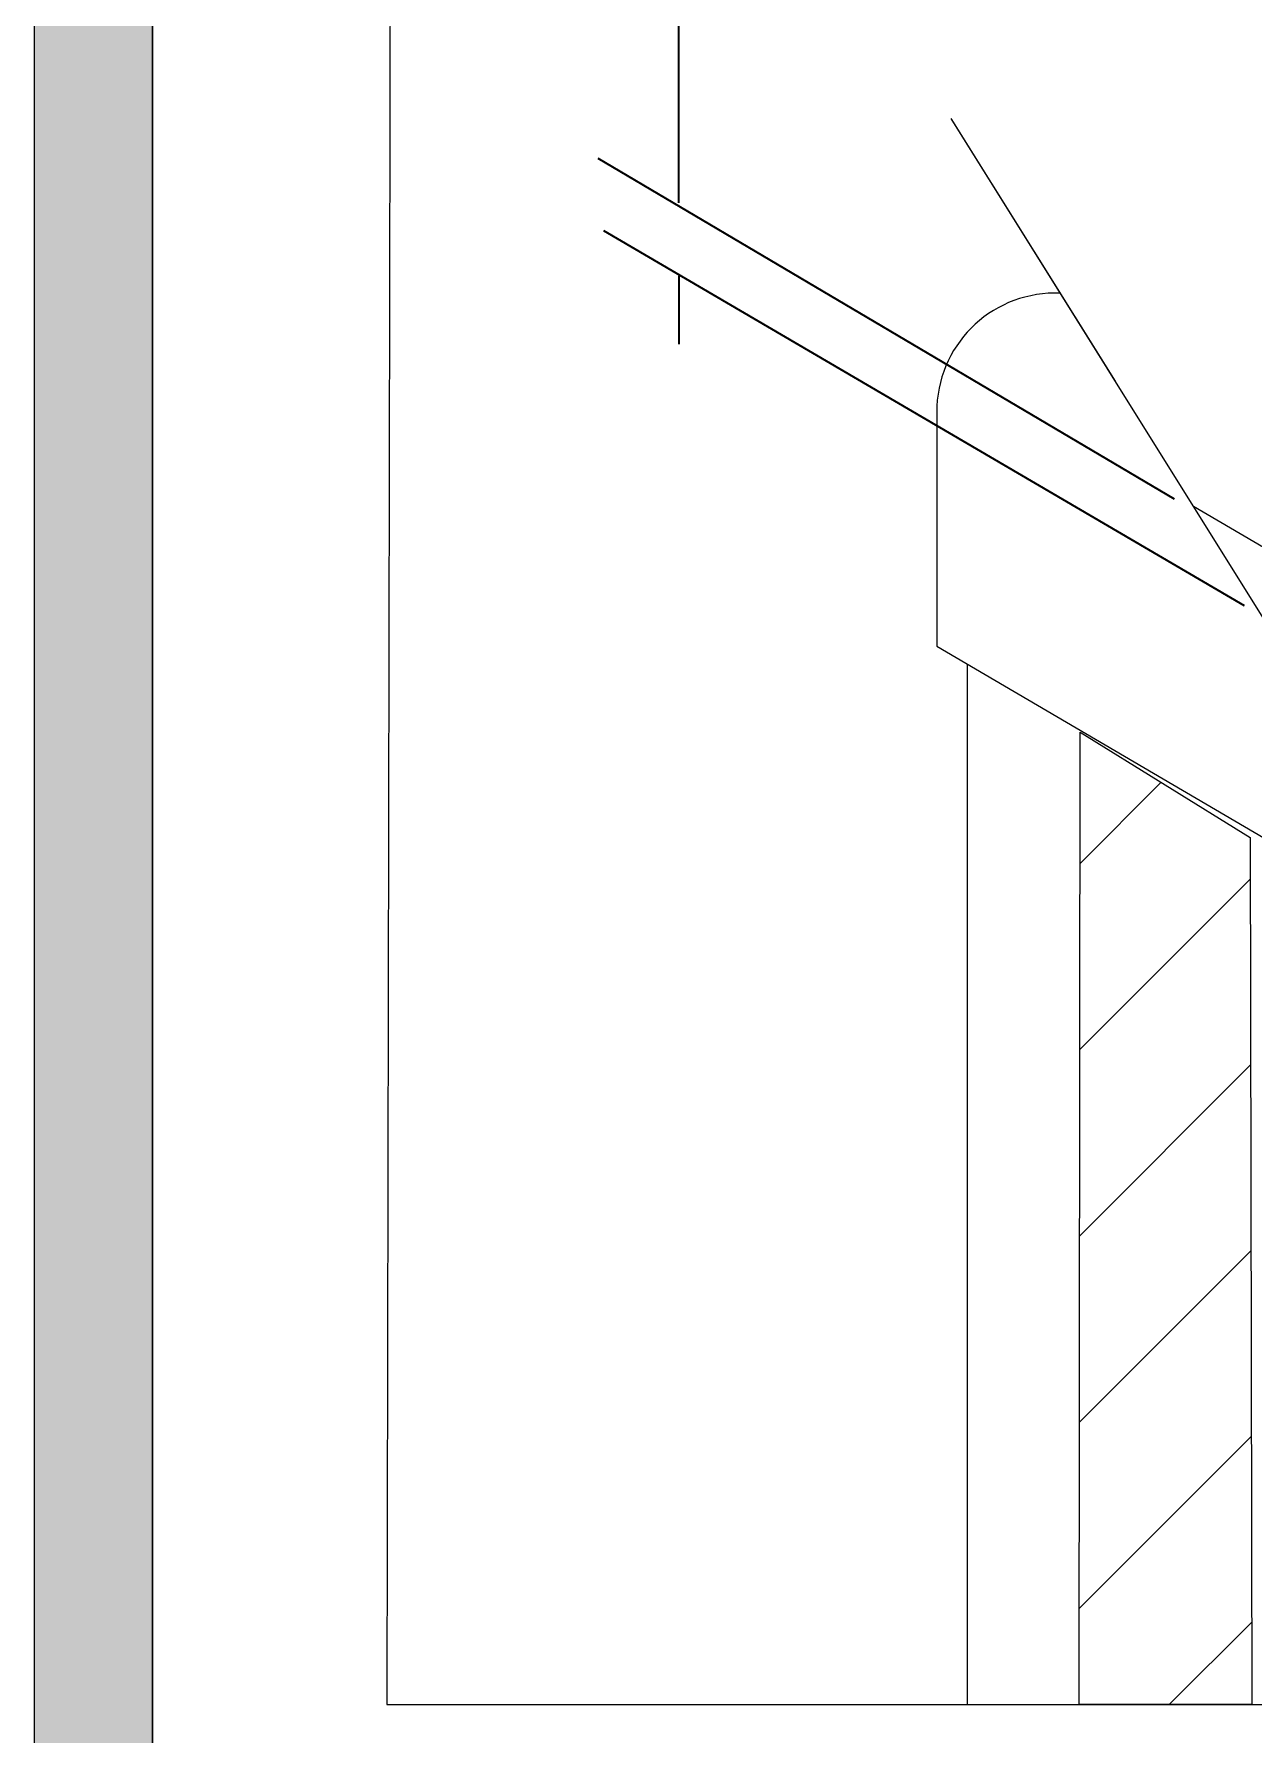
# Model space of a CAD drawing. Extents: x -1392 to 5791, y -3809 to 1722.
# Drawn here: x -1156.5 to -1063.8, y -1609.9 to -1480.6 of the extents above; entities that cross this region are included whole.
import ezdxf

# ---------------------------------------------------------------- set-up
doc = ezdxf.new("R2010")
doc.units = 0
doc.header["$MEASUREMENT"] = 0
doc.linetypes.add('AI-Linetype-67', pattern=[18.002632, 9.001316, -9.001316])
for name, color, linetype, lineweight in [('G-ANNO-TTLB', 7, 'Continuous', 0), ('Layer 12', 7, 'Continuous', 0), ('TYVEK', 7, 'Continuous', 0), ('WALL SCRATCH', 7, 'Continuous', 0)]:
    doc.layers.add(name, color=color, linetype=linetype, lineweight=lineweight)

msp = doc.modelspace()

# ---------------------------------------------------------------- hatches: boundary and pattern name
at = {"layer": 'G-ANNO-TTLB', "true_color": 0xff00ff, "transparency": 33554687}
h = msp.add_hatch(color=6, dxfattribs=at)
edge = h.paths.add_edge_path()
edge.add_spline(control_points=[(1773.02, -3692.6), (1773.02, -3692.6), (-1156.5, -3692.6), (-1156.5, -3692.6), (-1156.5, -3692.6), (-1156.5, -1235.6), (-1156.5, -1235.6), (-1156.5, -1235.6), (1773.02, -1235.6), (1773.02, -1235.6), (1773.02, -1235.6), (1773.02, -3692.6), (1773.02, -3692.6)], knot_values=[0, 0, 0, 0, 1, 1, 1, 2, 2, 2, 3, 3, 3, 4, 4, 4, 4], degree=3, periodic=0)
edge = h.paths.add_edge_path()
edge.add_spline(control_points=[(-1147.5, -1244.6), (-1147.5, -1244.6), (-1147.5, -3683.6), (-1147.5, -3683.6), (-1147.5, -3683.6), (1764.02, -3683.6), (1764.02, -3683.6), (1764.02, -3683.6), (1764.02, -1244.6), (1764.02, -1244.6), (1764.02, -1244.6), (-1147.5, -1244.6), (-1147.5, -1244.6)], knot_values=[0, 0, 0, 0, 1, 1, 1, 2, 2, 2, 3, 3, 3, 4, 4, 4, 4], degree=3, periodic=0)
edge.add_line((-1147.5, -1244.6), (-1147.5, -1244.6))
at = {"layer": 'Layer 12', "true_color": 0x000000, "transparency": 33554687}
h = msp.add_hatch(dxfattribs=at)
h.set_pattern_fill('_U', color=18, scale=10, angle=45, style=2, pattern_type=0)
h.set_pattern_definition([(45, (0, 0), (-7.071067, 7.07107), [])])
h.paths.add_polyline_path([(-1063.93, -1607.61), (-1077.06, -1607.61), (-1076.97, -1533.7), (-1064.06, -1541.71)])

# ---------------------------------------------------------------- linework, layer by layer
at = {"layer": 'G-ANNO-TTLB', "color": 6, "lineweight": 9, "true_color": 0xff00ff}
for p, q in [((-1156.5, -1235.6), (-1156.5, -3692.6)), ((-1147.5, -1244.6), (-1147.5, -3683.6)), ((-1147.5, -3683.6), (-1147.5, -1244.6))]:
    msp.add_line(p, q, dxfattribs=at)
at = {"layer": 'G-ANNO-TTLB'}
for points in [[(1773.02, -3692.6), (1773.02, -3692.6), (-1156.5, -3692.6), (-1156.5, -3692.6), (-1156.5, -3692.6), (-1156.5, -1235.6), (-1156.5, -1235.6), (-1156.5, -1235.6), (1773.02, -1235.6), (1773.02, -1235.6), (1773.02, -1235.6), (1773.02, -3692.6), (1773.02, -3692.6)], [(-1147.5, -1244.6), (-1147.5, -1244.6), (-1147.5, -3683.6), (-1147.5, -3683.6), (-1147.5, -3683.6), (1764.02, -3683.6), (1764.02, -3683.6), (1764.02, -3683.6), (1764.02, -1244.6), (1764.02, -1244.6), (1764.02, -1244.6), (-1147.5, -1244.6), (-1147.5, -1244.6)]]:
    msp.add_open_spline(points, degree=3, knots=[0, 0, 0, 0, 1, 1, 1, 2, 2, 2, 3, 3, 3, 4, 4, 4, 4], dxfattribs=at)
at = {"layer": 'Layer 12'}
msp.add_lwpolyline([(-1063.93, -1607.61), (-1077.06, -1607.61), (-1076.97, -1533.7), (-1064.06, -1541.71)], close=True, dxfattribs=at)
at = {"layer": 'TYVEK', "color": 240, "lineweight": 35, "true_color": 0xed2327}
for p, q in [((-1107.48, -1493.47), (-1107.48, -1465.92)), ((-1069.82, -1515.99), (-1113.61, -1490.1)), ((-1064.5, -1524.1), (-1113.18, -1495.59)), ((-1107.48, -1499.02), (-1107.48, -1504.22))]:
    msp.add_line(p, q, dxfattribs=at)
at = {"layer": 'TYVEK', "color": 18, "lineweight": 25, "true_color": 0x000000}
for p in [(-1074.3, -1507.03), (-1063.06, -1525.01)]:
    msp.add_line(p, (-1086.79, -1487.05), dxfattribs=at)
at = {"layer": 'TYVEK', "color": 18, "linetype": 'AI-Linetype-67', "lineweight": 25, "true_color": 0x000000}
msp.add_line((-1068.36, -1516.53), (-974.16, -1571.74), dxfattribs=at)
at = {"layer": 'TYVEK', "color": 4, "lineweight": 25, "true_color": 0x00ffff}
for p, q in [((-1087.88, -1527.17), (-1063.03, -1541.73)), ((-1085.55, -1607.61), (-1085.55, -1528.54))]:
    msp.add_line(p, q, dxfattribs=at)
at = {"layer": 'TYVEK', "color": 18, "lineweight": 25, "true_color": 0x000000}
msp.add_lwpolyline([(-1129.41, -1459.86), (-1129.69, -1607.61), (-1079.27, -1607.61), (-1071.72, -1607.61), (-1060.04, -1607.61), (-1059.51, -1607.61)], dxfattribs=at)
at = {"layer": 'TYVEK', "color": 4, "lineweight": 25, "true_color": 0x00ffff}
msp.add_open_spline([(-1078.48, -1500.34), (-1083.45, -1500.12), (-1087.65, -1503.97), (-1087.87, -1508.93), (-1087.88, -1509.06), (-1087.88, -1509.2), (-1087.88, -1509.33), (-1087.88, -1509.33), (-1087.88, -1527.17), (-1087.88, -1527.17)], degree=3, knots=[0, 0, 0, 0, 1, 1, 1, 2, 2, 2, 3, 3, 3, 3], dxfattribs=at)
at = {"layer": 'WALL SCRATCH', "color": 8, "lineweight": 25, "true_color": 0x808080}
msp.add_lwpolyline([(-1096.92, -1564.78)], dxfattribs=at)
msp.add_lwpolyline([(-1096.92, -1564.78)], dxfattribs=at)
at = {"layer": 'WALL SCRATCH', "color": 18, "lineweight": 25, "true_color": 0x080808}
msp.add_lwpolyline([(-1102, -1604.02)], dxfattribs=at)
at = {"layer": 'WALL SCRATCH', "color": 2, "lineweight": 25, "true_color": 0xffff00}
msp.add_lwpolyline([(-1102, -1604.03)], dxfattribs=at)

doc.saveas('drawing.dxf')
